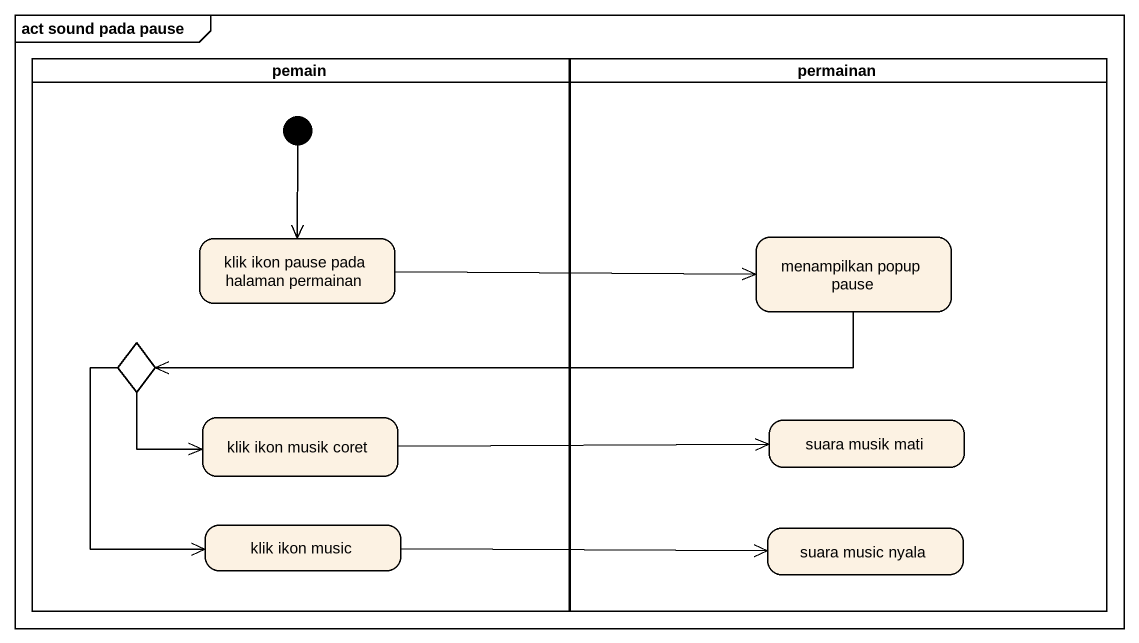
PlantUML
@startuml
mainframe act sound pada pause
hide empty description
state pemain <<partition>> {
  state "klik ikon pause pada halaman permainan" as klik_ikon_pause_pada
  state choice1 <<choice>>
  state "klik ikon musik coret" as klik_ikon_musik_coret
  state "klik ikon music" as klik_ikon_music
  [*] --> klik_ikon_pause_pada
}
state permainan <<partition>> {
  state "menampilkan popup pause" as menampilkan_popup_pause
  state "suara musik mati" as suara_musik_mati
  state "suara music nyala" as suara_music_nyala
}
klik_ikon_pause_pada -right-> menampilkan_popup_pause
menampilkan_popup_pause -left-> choice1
choice1 -right-> klik_ikon_musik_coret
choice1 --> klik_ikon_music
klik_ikon_musik_coret -right-> suara_musik_mati
klik_ikon_music -right-> suara_music_nyala
@enduml
